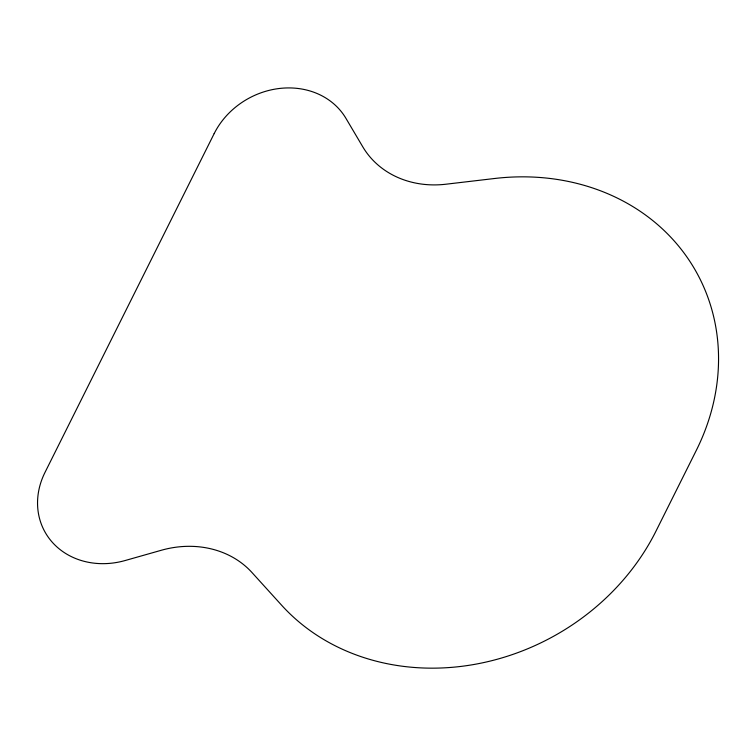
<?xml version="1.0" encoding="UTF-8"?>
<svg xmlns="http://www.w3.org/2000/svg" width="756" height="756" viewBox="0 0 756 756"><rect width="100%" height="100%" fill="white"/><g stroke="black" fill="none" stroke-linecap="round" stroke-linejoin="round"><path stroke-width="1.13" d="M214.165 133.604L44.963 472.472A75.751 66.131 -28.5 0 0 52.759 542.78A75.751 66.131 -28.5 0 0 125.184 560.517L161.349 550.255A94.698 82.659 -28.5 0 1 252.003 572.557L281.582 605.178A227.263 198.384 -28.5 0 0 656 531.099L696.285 450.415A227.263 198.384 -28.5 0 0 494.632 178.492L445.908 184.218A94.698 82.659 -28.5 0 1 362.785 146.834L345.955 118.371A75.751 66.131 -28.5 0 0 279.616 88.452A75.751 66.131 -28.5 0 0 214.165 133.604"/></g></svg>
